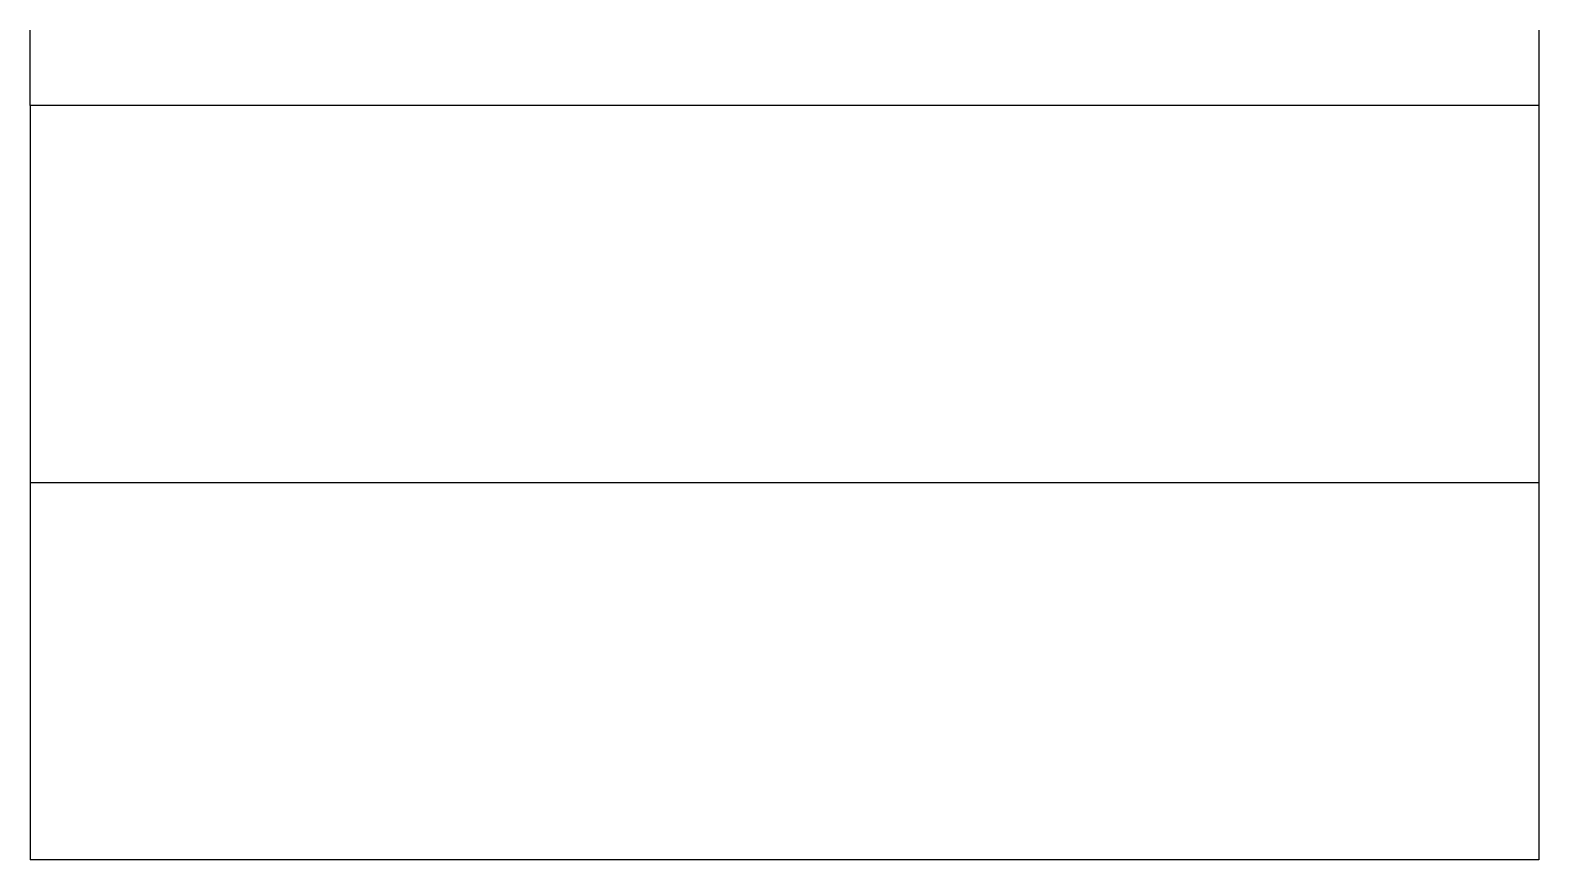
# Model space of a CAD drawing. Header units: metres. Extents: x -558 to -518, y 491 to 513.
import ezdxf

# ---------------------------------------------------------------- set-up
doc = ezdxf.new("R2010")
doc.units = ezdxf.units.M

msp = doc.modelspace()

# ---------------------------------------------------------------- linework, layer by layer
at = {"layer": 'FP-Stair'}
for p, q in [((-557.999, 511.007, 0.34), (-557.999, 491.007, 0.34)), ((-517.999, 511.007, 0.34), (-517.999, 491.007, 0.34))]:
    msp.add_line(p, q, dxfattribs=at)
at = {"layer": 'FP-Stair', "elevation": 0.028}
for points in [[(-517.999, 513.007), (-517.999, 511.007), (-557.999, 511.007), (-557.999, 513.007)], [(-517.999, 501.007), (-557.999, 501.007)], [(-517.999, 491.007), (-557.999, 491.007)]]:
    msp.add_lwpolyline(points, dxfattribs=at)

doc.saveas('drawing.dxf')
